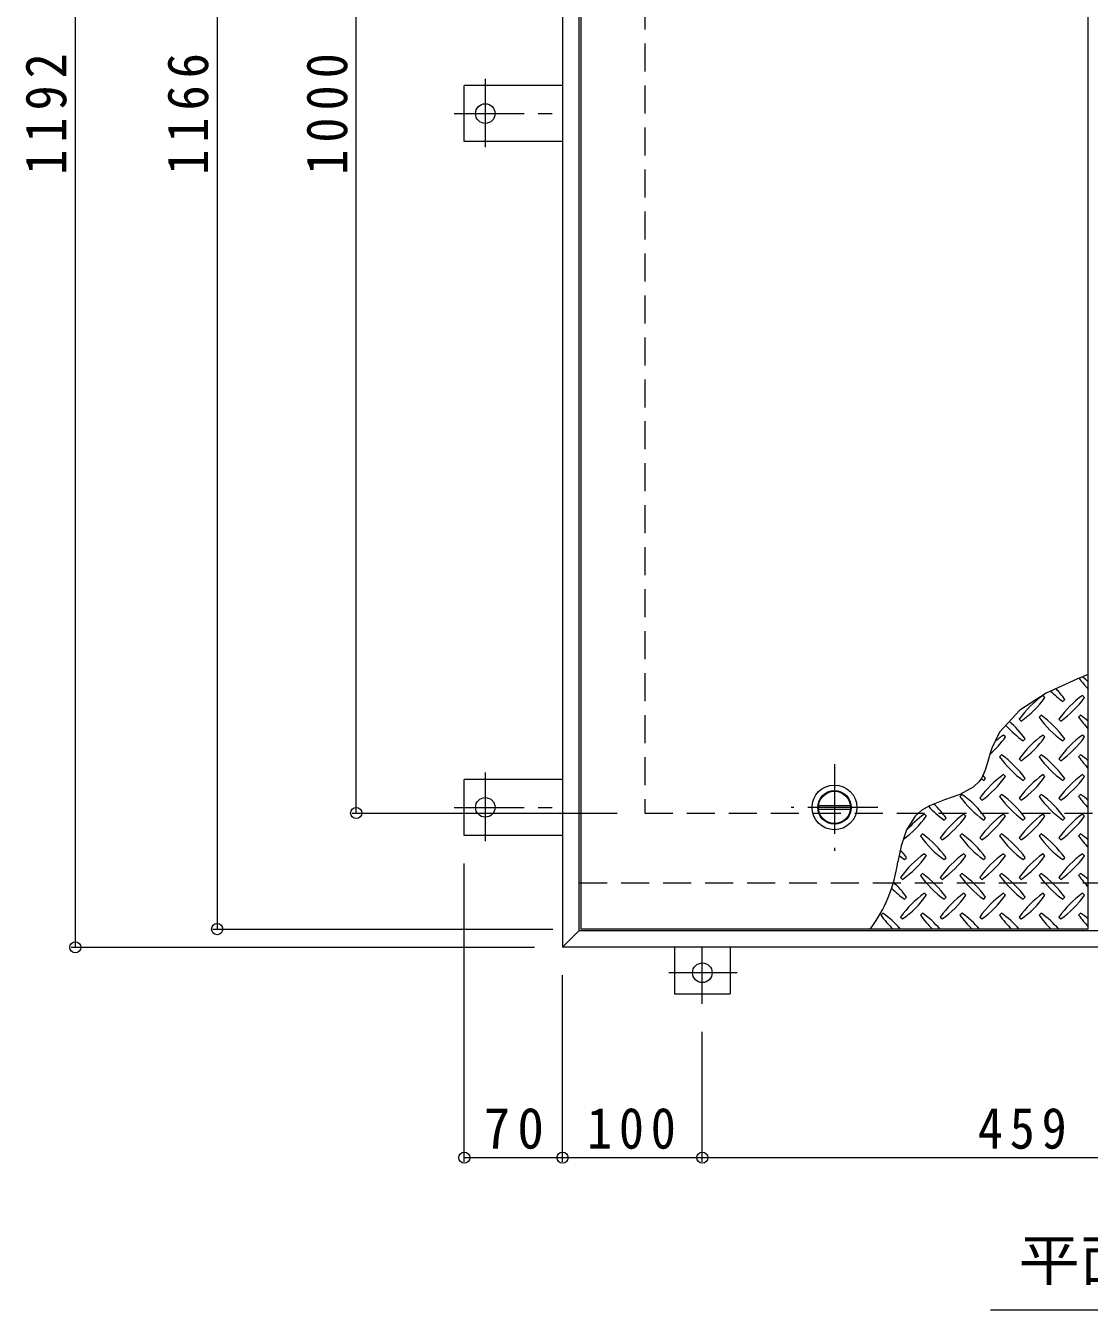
# Model space of a CAD drawing. Units: millimetres at full size, sheet at 1:10. Extents: x -2336 to 2730, y -1962 to 1921.
# Drawn here: x -1779 to -1018, y 84 to 1002 of the extents above; entities that cross this region are included whole.
import ezdxf
from ezdxf.enums import TextEntityAlignment as Align

# ---------------------------------------------------------------- set-up
doc = ezdxf.new("R2010")
doc.units = ezdxf.units.MM
doc.header["$LTSCALE"] = 10
doc.header["$PDMODE"] = 32
doc.header["$PDSIZE"] = 8
doc.linetypes.add('CHAIN1', pattern=[8, 5, -1, 1, -1])
doc.linetypes.add('DASHED2', pattern=[3, 2, -1])
for name, color, linetype, lineweight in [('0-1_躯体', 3, 'Continuous', 9), ('0-2_仕上', 3, 'Continuous', 9), ('0-3_建具', 4, 'Continuous', 9), ('0-4_その他', 7, 'Continuous', 9), ('0-9', 134, 'Continuous', 5), ('0-C', 2, 'Continuous', 9), ('0-E', 3, 'CHAIN1', 9), ('0-F', 7, 'Continuous', 9)]:
    doc.layers.add(name, color=color, linetype=linetype, lineweight=lineweight)
doc.styles.add('ＭＳ ゴシック', font='')
doc.styles.get('ＭＳ ゴシック').set_extended_font_data('MS Gothic')

msp = doc.modelspace()

# ---------------------------------------------------------------- linework, layer by layer
at = {"layer": '0-1_躯体', "color": 2, "linetype": 'DASHED2'}
for p, q in [((-1336.05, 1439.38), (-1336.05, 439.38)), ((-1336.05, 439.38), (-336.05, 439.38)), ((-1383.05, 389.38), (-289.05, 389.38))]:
    msp.add_line(p, q, dxfattribs=at)
at = {"layer": '0-1_躯体'}
for p, q in [((-1465.25, 919.38), (-1465.25, 959.38)), ((-1395.05, 959.38), (-1465.25, 959.38)), ((-1395.05, 919.38), (-1465.25, 919.38)), ((-1465.25, 423.38), (-1465.25, 463.38)), ((-1395.05, 463.38), (-1465.25, 463.38)), ((-1395.05, 423.38), (-1465.25, 423.38)), ((-1315.05, 343.38), (-1315.05, 310.18)), ((-1275.05, 343.38), (-1275.05, 310.18)), ((-1315.05, 310.18), (-1275.05, 310.18))]:
    msp.add_line(p, q, dxfattribs=at)
at = {"layer": '0-1_躯体', "color": 2, "linetype": 'CHAIN1'}
for p, q in [((-1200.55, 474.38), (-1200.55, 412.38)), ((-1169.55, 443.38), (-1231.55, 443.38))]:
    msp.add_line(p, q, dxfattribs=at)
at = {"layer": '0-2_仕上'}
for p, q in [((-1382.05, 1522.38), (-1382.05, 356.38)), ((-1019.05, 356.38), (-1019.05, 1522.38)), ((-1019.05, 356.38), (-1382.05, 356.38))]:
    msp.add_line(p, q, dxfattribs=at)
at = {"layer": '0-3_建具'}
for p, q in [((-1395.05, 1535.38), (-1395.05, 343.38)), ((-1383.05, 355.38), (-1383.05, 1523.38)), ((-1383.05, 355.38), (-1395.05, 343.38)), ((-1383.05, 355.38), (-289.05, 355.38)), ((-277.05, 343.38), (-1395.05, 343.38))]:
    msp.add_line(p, q, dxfattribs=at)
at = {"layer": '0-4_その他'}
msp.add_line((-514.01, 83.87), (-1089.01, 83.87), dxfattribs=at)
at = {"layer": '0-9'}
for p, q in [((-1050, 522), (-1051.42, 523.42)), ((-1037.27, 519.17), (-1035.86, 520.59)), ((-1021.72, 522), (-1023.13, 523.42)), ((-1068.39, 506.45), (-1066.97, 505.03)), ((-1052.83, 509.27), (-1054.24, 507.86)), ((-1040.1, 506.45), (-1038.69, 505.03)), ((-1024.55, 509.27), (-1025.96, 507.86)), ((-1078.29, 493.72), (-1079.7, 495.13)), ((-1065.56, 490.89), (-1064.14, 492.3)), ((-1050, 493.72), (-1051.42, 495.13)), ((-1037.27, 490.89), (-1035.86, 492.3)), ((-1021.72, 493.72), (-1023.13, 495.13)), ((-1081.11, 480.99), (-1082.53, 479.58)), ((-1068.39, 478.16), (-1066.97, 476.75)), ((-1052.83, 480.99), (-1054.24, 479.58)), ((-1040.1, 478.16), (-1038.69, 476.75)), ((-1024.55, 480.99), (-1025.96, 479.58)), ((-1093.84, 462.61), (-1092.43, 464.02)), ((-1078.29, 465.43), (-1079.7, 466.85)), ((-1065.56, 462.61), (-1064.14, 464.02)), ((-1050, 465.43), (-1051.42, 466.85)), ((-1037.27, 462.61), (-1035.86, 464.02)), ((-1021.72, 465.43), (-1023.13, 466.85)), ((-1109.4, 452.71), (-1110.81, 451.29)), ((-1081.11, 452.71), (-1082.53, 451.29)), ((-1052.83, 452.71), (-1054.24, 451.29)), ((-1024.55, 452.71), (-1025.96, 451.29)), ((-1096.67, 449.88), (-1095.26, 448.46)), ((-1068.39, 449.88), (-1066.97, 448.46)), ((-1040.1, 449.88), (-1038.69, 448.46)), ((-1134.85, 437.15), (-1136.27, 438.56)), ((-1122.13, 434.32), (-1120.71, 435.74)), ((-1106.57, 437.15), (-1107.98, 438.56)), ((-1093.84, 434.32), (-1092.43, 435.74)), ((-1078.29, 437.15), (-1079.7, 438.56)), ((-1065.56, 434.32), (-1064.14, 435.74)), ((-1050, 437.15), (-1051.42, 438.56)), ((-1037.27, 434.32), (-1035.86, 435.74)), ((-1021.72, 437.15), (-1023.13, 438.56)), ((-1137.68, 424.42), (-1139.1, 423.01)), ((-1109.4, 424.42), (-1110.81, 423.01)), ((-1081.11, 424.42), (-1082.53, 423.01)), ((-1052.83, 424.42), (-1054.24, 423.01)), ((-1024.55, 424.42), (-1025.96, 423.01)), ((-1124.95, 421.59), (-1123.54, 420.18)), ((-1096.67, 421.59), (-1095.26, 420.18)), ((-1068.39, 421.59), (-1066.97, 420.18)), ((-1040.1, 421.59), (-1038.69, 420.18)), ((-1150.41, 406.04), (-1149, 407.45)), ((-1134.85, 408.86), (-1136.27, 410.28)), ((-1122.13, 406.04), (-1120.71, 407.45)), ((-1106.57, 408.86), (-1107.98, 410.28)), ((-1093.84, 406.04), (-1092.43, 407.45)), ((-1078.29, 408.86), (-1079.7, 410.28)), ((-1065.56, 406.04), (-1064.14, 407.45)), ((-1050, 408.86), (-1051.42, 410.28)), ((-1037.27, 406.04), (-1035.86, 407.45)), ((-1021.72, 408.86), (-1023.13, 410.28)), ((-1137.68, 396.14), (-1139.1, 394.72)), ((-1109.4, 396.14), (-1110.81, 394.72)), ((-1081.11, 396.14), (-1082.53, 394.72)), ((-1052.83, 396.14), (-1054.24, 394.72)), ((-1024.55, 396.14), (-1025.96, 394.72)), ((-1153.24, 393.31), (-1151.82, 391.89)), ((-1124.95, 393.31), (-1123.54, 391.89)), ((-1096.67, 393.31), (-1095.26, 391.89)), ((-1068.39, 393.31), (-1066.97, 391.89)), ((-1040.1, 393.31), (-1038.69, 391.89)), ((-1150.41, 377.75), (-1149, 379.17)), ((-1134.85, 380.58), (-1136.27, 382)), ((-1122.13, 377.75), (-1120.71, 379.17)), ((-1106.57, 380.58), (-1107.98, 382)), ((-1093.84, 377.75), (-1092.43, 379.17)), ((-1078.29, 380.58), (-1079.7, 382)), ((-1065.56, 377.75), (-1064.14, 379.17)), ((-1050, 380.58), (-1051.42, 382)), ((-1037.27, 377.75), (-1035.86, 379.17)), ((-1021.72, 380.58), (-1023.13, 382)), ((-1165.97, 367.85), (-1167.38, 366.44)), ((-1137.68, 367.85), (-1139.1, 366.44)), ((-1109.4, 367.85), (-1110.81, 366.44)), ((-1081.11, 367.85), (-1082.53, 366.44)), ((-1052.83, 367.85), (-1054.24, 366.44)), ((-1024.55, 367.85), (-1025.96, 366.44)), ((-1153.24, 365.02), (-1151.82, 363.61)), ((-1124.95, 365.02), (-1123.54, 363.61)), ((-1096.67, 365.02), (-1095.26, 363.61)), ((-1068.39, 365.02), (-1066.97, 363.61)), ((-1040.1, 365.02), (-1038.69, 363.61))]:
    msp.add_line(p, q, dxfattribs=at)
msp.add_lwpolyline([(-1019.05, 538.3), (-1027.32, 534.97), (-1049.07, 525.01), (-1068.03, 512.84), (-1082.44, 497.07), (-1088.01, 485.71), (-1089.15, 482.23), (-1090.92, 476.09), (-1092.81, 470.1), (-1095.26, 464.63), (-1097.11, 461.84), (-1101.39, 457.73), (-1110.98, 452.62), (-1121.95, 448.73), (-1132.63, 444.54), (-1138.03, 441.38), (-1142.87, 437), (-1148.96, 427.38), (-1152.9, 415.8), (-1155.26, 404.37)], dxfattribs=at)
for centre, radius, start, end in [((-966.92, 578.22), 72.5, 215.94795, 224.0249), ((-1066.62, 478.52), 72.5, 48.99213, 53.25279), ((-995.2, 578.22), 72.5, 225.57452, 234.5273), ((-1094.9, 478.52), 72.5, 35.47258, 43.25978), ((-1009.34, 464.37), 72.5, 125.47256, 144.5273), ((-1109.04, 564.07), 72.5, 305.47272, 324.5273), ((-981.06, 464.37), 72.5, 125.47256, 144.5273), ((-1080.76, 564.07), 72.5, 305.47272, 324.5273), ((-995.2, 549.93), 72.5, 215.47272, 234.5273), ((-1094.9, 450.23), 72.5, 35.47258, 54.5273), ((-966.92, 549.93), 72.5, 215.47272, 224.0249), ((-1066.62, 450.23), 72.5, 48.99213, 54.5273), ((-1023.48, 549.93), 72.5, 221.35275, 234.5273), ((-1123.19, 450.23), 72.5, 35.47258, 48.77962), ((-1137.33, 535.79), 72.5, 311.38763, 324.5273), ((-1037.63, 436.09), 72.5, 125.47256, 131.59831), ((-1009.34, 436.09), 72.5, 125.47256, 144.5273), ((-1109.04, 535.79), 72.5, 305.47272, 324.5273), ((-981.06, 436.09), 72.5, 125.47256, 144.5273), ((-1080.76, 535.79), 72.5, 305.47272, 324.5273), ((-1023.48, 521.65), 72.5, 215.47272, 234.5273), ((-1123.19, 421.95), 72.5, 35.47258, 54.5273), ((-995.2, 521.65), 72.5, 215.47272, 234.5273), ((-1094.9, 421.95), 72.5, 35.47258, 54.5273), ((-966.92, 521.65), 72.5, 215.47272, 224.0249), ((-1066.62, 421.95), 72.5, 48.99213, 54.5273), ((-1037.63, 407.8), 72.5, 125.47256, 144.5273), ((-1051.77, 521.65), 72.5, 232.70831, 234.5273), ((-1137.33, 507.51), 72.5, 305.47272, 324.5273), ((-1151.47, 421.95), 72.5, 35.47258, 38.03572), ((-1009.34, 407.8), 72.5, 125.47256, 144.5273), ((-1109.04, 507.51), 72.5, 305.47272, 324.5273), ((-981.06, 407.8), 72.5, 125.47256, 144.5273), ((-1080.76, 507.51), 72.5, 305.47272, 324.5273), ((-1051.77, 493.36), 72.5, 215.47272, 234.5273), ((-1151.47, 393.66), 72.5, 35.47258, 54.5273), ((-1023.48, 493.36), 72.5, 215.47272, 234.5273), ((-1123.19, 393.66), 72.5, 35.47258, 54.5273), ((-995.2, 493.36), 72.5, 215.47272, 234.5273), ((-1094.9, 393.66), 72.5, 35.47258, 54.5273), ((-966.92, 493.36), 72.5, 215.47272, 224.0249), ((-1066.62, 393.66), 72.5, 48.99213, 54.5273), ((-1080.05, 493.36), 72.5, 222.74814, 234.5273), ((-1179.76, 393.66), 72.5, 35.47258, 45.99713), ((-1193.9, 479.22), 72.5, 306.00705, 324.5273), ((-1094.2, 379.52), 72.5, 125.47256, 139.2924), ((-1065.91, 379.52), 72.5, 125.47256, 144.52728), ((-1165.61, 479.22), 72.5, 305.47272, 324.5273), ((-1037.63, 379.52), 72.5, 125.47256, 144.52728), ((-1137.33, 479.22), 72.5, 305.47272, 324.5273), ((-1009.34, 379.52), 72.5, 125.47256, 144.52728), ((-1109.04, 479.22), 72.5, 305.47272, 324.5273), ((-981.06, 379.52), 72.5, 125.47256, 144.5273), ((-1080.76, 479.22), 72.5, 305.47272, 324.5273), ((-1080.05, 465.08), 72.5, 215.47272, 234.5273), ((-1179.76, 365.38), 72.5, 35.47258, 54.5273), ((-1051.77, 465.08), 72.5, 215.47272, 234.5273), ((-1151.47, 365.38), 72.5, 35.47258, 54.5273), ((-1023.48, 465.08), 72.5, 215.47272, 234.5273), ((-1123.19, 365.38), 72.5, 35.47258, 54.5273), ((-995.2, 465.08), 72.5, 215.47272, 234.5273), ((-1094.9, 365.38), 72.5, 35.47258, 54.5273), ((-966.92, 465.08), 72.5, 215.47272, 224.0249), ((-1066.62, 365.38), 72.5, 48.99213, 54.5273), ((-1256.45, 418.13), 102.13, 322.79805, 352.25462), ((-1108.34, 465.08), 72.5, 230.65677, 234.5273), ((-1208.04, 365.38), 72.5, 35.47258, 41.1628), ((-1094.2, 351.24), 72.5, 125.47256, 144.5273), ((-1193.9, 450.94), 72.5, 305.47272, 324.5273), ((-1065.91, 351.24), 72.5, 125.47256, 144.5273), ((-1165.61, 450.94), 72.5, 305.47272, 324.5273), ((-1037.63, 351.24), 72.5, 125.47256, 144.5273), ((-1137.33, 450.94), 72.5, 305.47272, 324.5273), ((-1009.34, 351.24), 72.5, 125.47256, 144.5273), ((-1109.04, 450.94), 72.5, 305.47272, 324.5273), ((-981.06, 351.24), 72.5, 125.47256, 144.5273), ((-1080.76, 450.94), 72.5, 305.47272, 324.5273), ((-1179.76, 337.09), 72.5, 35.47258, 54.5273), ((-1151.47, 337.09), 72.5, 35.47258, 54.5273), ((-1123.19, 337.09), 72.5, 35.47258, 54.5273), ((-1094.9, 337.09), 72.5, 35.47258, 54.5273), ((-1066.62, 337.09), 72.5, 48.99213, 54.5273), ((-1208.04, 337.09), 72.5, 35.47258, 46.69856), ((-1080.05, 436.8), 72.5, 215.47272, 234.5273), ((-1051.77, 436.8), 72.5, 215.47272, 234.5273), ((-1023.48, 436.8), 72.5, 215.47272, 234.5273), ((-995.2, 436.8), 72.5, 215.47272, 234.5273), ((-966.92, 436.8), 72.5, 215.47272, 224.0249), ((-1108.34, 436.8), 72.5, 224.94598, 234.5273), ((-1094.2, 322.95), 72.5, 125.47256, 144.5273), ((-1193.9, 422.65), 72.5, 305.47272, 324.5273), ((-1065.91, 322.95), 72.5, 125.47256, 144.5273), ((-1165.61, 422.65), 72.5, 305.47272, 324.5273), ((-1037.63, 322.95), 72.5, 125.47256, 144.5273), ((-1137.33, 422.65), 72.5, 305.47272, 324.5273), ((-1009.34, 322.95), 72.5, 125.47256, 144.5273), ((-1109.04, 422.65), 72.5, 305.47272, 324.5273), ((-981.06, 322.95), 72.5, 125.47256, 144.5273), ((-1080.76, 422.65), 72.5, 305.47272, 324.5273), ((-1208.04, 308.81), 72.5, 41.00789, 54.5273), ((-1179.76, 308.81), 72.5, 41.00789, 54.5273), ((-1151.47, 308.81), 72.5, 41.00789, 54.5273), ((-1123.19, 308.81), 72.5, 41.00789, 54.5273), ((-1094.9, 308.81), 72.5, 41.00789, 54.5273), ((-1066.62, 308.81), 72.5, 48.99213, 54.5273), ((-1108.34, 408.51), 72.5, 215.47272, 225.97511), ((-1080.05, 408.51), 72.5, 215.47272, 225.97511), ((-1051.77, 408.51), 72.5, 215.47272, 225.97511), ((-1023.48, 408.51), 72.5, 215.47272, 225.97511), ((-995.2, 408.51), 72.5, 215.47272, 225.97511), ((-966.92, 408.51), 72.5, 215.47272, 224.0249)]:
    msp.add_arc(centre, radius, start, end, dxfattribs=at)
at = {"layer": '0-C', "color": 4}
for p, q in [((-1211.98, 444.63), (-1189.11, 444.63)), ((-1211.98, 442.13), (-1189.11, 442.13))]:
    msp.add_line(p, q, dxfattribs=at)
at = {"layer": '0-C'}
for radius in [16, 12, 11.75]:
    msp.add_circle((-1200.55, 443.38), radius, dxfattribs=at)
at = {"layer": '0-C', "color": 4}
msp.add_circle((-1200.55, 443.38), 11.5, dxfattribs=at)
at = {"layer": '0-E'}
for p, q in [((-1450.25, 964.22), (-1450.25, 915.33)), ((-1472.41, 939.38), (-1395.05, 939.38)), ((-1450.25, 468.22), (-1450.25, 419.33)), ((-1472.41, 443.38), (-1395.05, 443.38)), ((-1295.05, 303.02), (-1295.05, 343.38)), ((-1270.21, 325.18), (-1319.09, 325.18))]:
    msp.add_line(p, q, dxfattribs=at)
at = {"layer": '0-E', "linetype": 'Continuous'}
for centre in [(-1450.25, 939.38), (-1450.25, 443.38), (-1295.05, 325.18)]:
    msp.add_circle(centre, 7, dxfattribs=at)
at = {"layer": '0-F'}
for p, q in [((-1743.45, 1535.38), (-1743.45, 343.38)), ((-1642, 1522.38), (-1642, 356.38)), ((-1542.55, 439.38), (-1542.55, 1439.38)), ((-1545.55, 439.38), (-1356.05, 439.38)), ((-1465.25, 189.99), (-1465.25, 403.38)), ((-1645, 356.38), (-1402.05, 356.38)), ((-1746.45, 343.38), (-1415.05, 343.38)), ((-1395.05, 189.99), (-1395.05, 323.38)), ((-1295.05, 189.99), (-1295.05, 283.02)), ((-1465.25, 192.99), (-1395.05, 192.99)), ((-1395.05, 192.99), (-1295.05, 192.99)), ((-1295.05, 192.99), (-836.05, 192.99))]:
    msp.add_line(p, q, dxfattribs=at)
for p in [(-1542.55, 439.38), (-1642, 356.38), (-1743.45, 343.38), (-1465.25, 192.99), (-1395.05, 192.99), (-1295.05, 192.99)]:
    msp.add_point(p, dxfattribs=at)

# ---------------------------------------------------------------- texts
at = {"layer": '0-4_その他', "color": 2, "style": 'ＭＳ ゴシック', "width": 1.1}
msp.add_text('平面詳細図\u3000Ｓ＝１：１０', height=29.33, dxfattribs=at).set_placement((-1069.01, 96.37), align=Align.BOTTOM_LEFT)
at = {"layer": '0-F', "color": 2, "char_height": 29.33, "attachment_point": 7, "rotation": 90, "style": 'ＭＳ ゴシック'}
for s, insert in [('\\T1.28;\\W0.9;1192', (-1749.45, 895.63)), ('\\T1.28;\\W0.9;1166', (-1648, 895.63)), ('\\T1.28;\\W0.9;1000', (-1548.55, 895.63))]:
    msp.add_mtext(s, dxfattribs=dict(at, insert=insert))
at = {"layer": '0-F', "color": 2, "char_height": 29.33, "attachment_point": 7, "style": 'ＭＳ ゴシック'}
for s, insert in [('\\T1.27;\\W0.95;70', (-1451.4, 198.99)), ('\\T1.27;\\W0.9;100', (-1377.55, 198.99)), ('\\T1.27;\\W0.9;459', (-1098.05, 198.99))]:
    msp.add_mtext(s, dxfattribs=dict(at, insert=insert))

doc.saveas('drawing.dxf')
